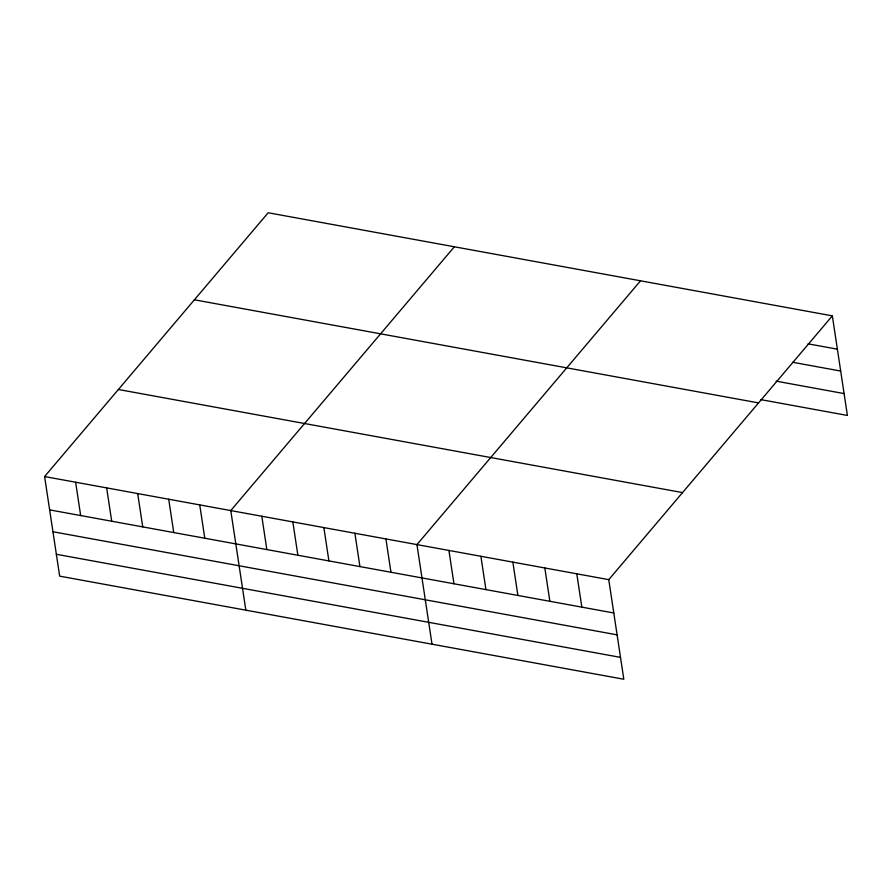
<?xml version="1.0" encoding="UTF-8"?>
<svg xmlns="http://www.w3.org/2000/svg" width="892" height="892" viewBox="0 0 892 892"><rect width="100%" height="100%" fill="white"/><g stroke="black" fill="none" stroke-linecap="round" stroke-linejoin="round"><path stroke-width="1.34" d="M832.336 315.857L608.757 579.655L623.82 679.247L59.664 576.143L44.6 476.551L268.18 212.753L832.336 315.857L847.4 415.449L760.82 399.627M454.351 246.783L230.772 510.57L245.835 610.161M640.523 280.802L416.943 544.599L432.007 644.191M808.074 343.833L837.376 349.185M792.732 362.286L840.688 371.05M776.163 381.163L844.088 393.584M194.4 299.801L758.557 402.905M118.38 389.492L682.536 492.596M44.6 476.551L608.757 579.655M49.64 509.878L613.796 612.982M52.951 531.743L617.108 634.848M56.352 554.278L620.52 657.382M576.789 573.812L581.829 607.14M544.822 567.97L549.862 601.297M512.855 562.127L517.895 595.455M480.888 556.285L485.928 589.612M448.91 550.442L453.961 583.769M385.913 538.924L390.952 572.251M354.893 533.26L359.933 566.587M323.863 527.585L328.903 560.912M292.832 521.909L297.872 555.237M261.802 516.245L266.842 549.572M199.741 504.905L204.781 538.233M168.711 499.23L173.75 532.557M137.691 493.566L142.731 526.882M106.661 487.891L111.701 521.218M75.63 482.215L80.67 515.543"/></g></svg>
